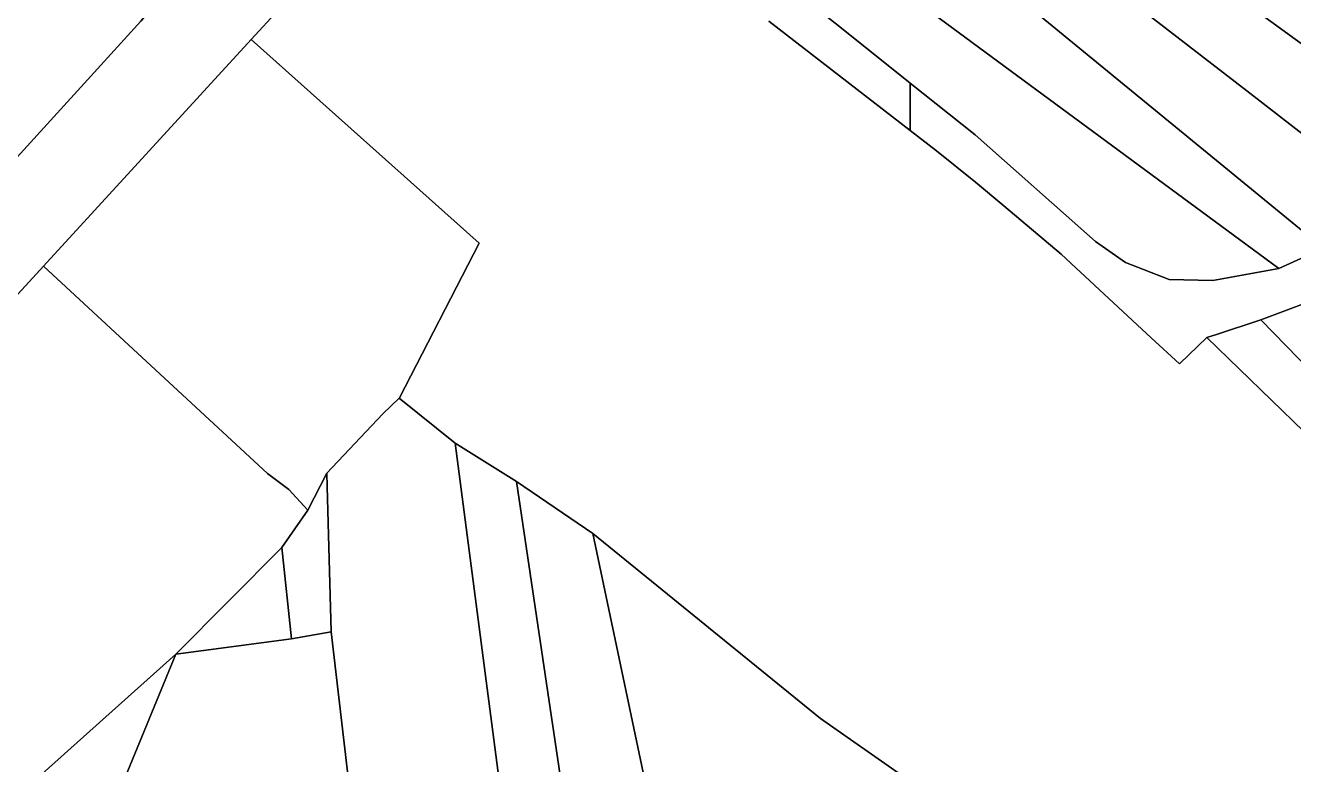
# Model space of a CAD drawing. Extents: x 542555 to 550520, y 1840485 to 1846995.
# Drawn here: x 548771.6 to 549099, y 1844282.4 to 1844473.2 of the extents above; entities that cross this region are included whole.
import ezdxf

# ---------------------------------------------------------------- set-up
doc = ezdxf.new("R2010")
doc.units = 0
doc.layers.add('Level 30', color=7, linetype='Continuous')

msp = doc.modelspace()

# ---------------------------------------------------------------- linework, layer by layer
at = {"layer": 'Level 30'}
for points in [[(548580.4834, 1844231.5052), (548801.35, 1844474.28), (548805.25, 1844478.83), (548808.73, 1844483.87), (548810.47, 1844486.77), (548812.59, 1844492.38), (548814.52, 1844498.13), (548815.46, 1844504.1), (548815.8, 1844507.05), (548815.88, 1844510.08), (548815.66, 1844513.04), (548798.4728, 1844575.4079), (548796.32, 1844583.22), (548801.78, 1844586.73), (548795.76, 1844603.89), (548791.73, 1844603.44), (548766.5, 1844580.57)], [(548767.46, 1844552.96), (548793.21, 1844582.37), (548796.32, 1844583.22), (548798.4728, 1844575.4079), (548815.66, 1844513.04), (548815.88, 1844510.08), (548815.8, 1844507.05), (548815.46, 1844504.1), (548814.52, 1844498.13), (548812.59, 1844492.38), (548810.47, 1844486.77), (548808.73, 1844483.87), (548805.25, 1844478.83), (548801.35, 1844474.28), (548580.4834, 1844231.5052)], [(549151.51, 1844431.77), (549060.74, 1844497.71)], [(548963.26, 1844487.46), (548981.35, 1844473.11), (549000, 1844458.27), (549000, 1844455.9367), (549000, 1844448.2226), (549000, 1844446.02), (548963.53, 1844474.29)], [(548837, 1844477.28), (548829.9, 1844469.54), (548776.21, 1844411.02), (548660.74, 1844285.17)], [(549119.08, 1844188.24), (549049.32, 1844238.52), (549024.4, 1844253.63), (549010.0549, 1844266.2976), (549006.87, 1844269.11), (549006.8518, 1844269.1311), (549002.7478, 1844273.8923), (549000, 1844277.08), (548997.78, 1844279.65), (548976.85, 1844294.29), (548918.1, 1844342.09), (548898.32, 1844355.45), (548882.48, 1844365.4), (548868.1, 1844376.99), (548868.12, 1844377.03), (548888.7, 1844416.98), (548829.9, 1844469.54), (548837, 1844477.28)], [(548963.53, 1844474.29), (549000, 1844446.02), (549006.74, 1844440.79), (549016.88, 1844432.74), (549024.15, 1844426.61), (549038.93, 1844414.13), (549042.7395, 1844410.6024), (549062.2094, 1844392.5733), (549069.47, 1844385.85), (549076.6, 1844392.63), (549109.94, 1844360.27)], [(549117.99, 1844407.5), (549090.49, 1844397.18), (549079.0658, 1844393.4377), (549076.6, 1844392.63), (549069.47, 1844385.85), (549062.2094, 1844392.5733), (549042.7395, 1844410.6024), (549038.93, 1844414.13), (549024.15, 1844426.61), (549016.88, 1844432.74), (549006.74, 1844440.79), (549000, 1844446.02), (549000, 1844448.2226), (549000, 1844455.9367), (549000, 1844458.27), (549016.75, 1844444.93), (549047.81, 1844417.44), (549055.57, 1844411.96), (549066.8, 1844407.57), (549078.07, 1844407.32), (549095.16, 1844410.48), (549106.65, 1844415.71)]]:
    msp.add_lwpolyline(points, dxfattribs=at)
for points in [[(549151.51, 1844431.77), (549129.01, 1844423.71), (549102.97, 1844443.83), (549086.86, 1844456.27), (549003.7, 1844520.53), (549017.61, 1844529.05), (549045.98, 1844508.44), (549060.74, 1844497.71)], [(549003.7, 1844520.53), (549086.86, 1844456.27), (549102.97, 1844443.83), (549129.01, 1844423.71), (549121.02, 1844420.85), (549117.55, 1844419.61), (549116.05, 1844419.07), (549115.46, 1844418.86), (549106.65, 1844415.71), (548991.41, 1844510.23), (549000, 1844517.44)], [(548991.41, 1844510.23), (549106.65, 1844415.71), (549095.16, 1844410.48), (548976.38, 1844497.97)], [(548976.38, 1844497.97), (549095.16, 1844410.48), (549078.07, 1844407.32), (549066.8, 1844407.57), (549055.57, 1844411.96), (549047.81, 1844417.44), (549016.75, 1844444.93), (549000, 1844458.27), (548981.35, 1844473.11), (548963.26, 1844487.46)], [(548829.9, 1844469.54), (548888.7, 1844416.98), (548868.12, 1844377.03), (548868.1, 1844376.99), (548863.83, 1844372.91), (548849.41, 1844357.64), (548844.51, 1844348.09), (548839.59, 1844353.41), (548834.06, 1844357.57), (548776.21, 1844411.02)], [(548844.51, 1844348.09), (548837.81, 1844338.4), (548810.38, 1844310.93), (548720.79, 1844230.77), (548665.25, 1844281.08), (548660.74, 1844285.17), (548776.21, 1844411.02), (548834.06, 1844357.57), (548839.59, 1844353.41)], [(549156.82, 1844376.09), (549153.29, 1844374.24), (549151.68, 1844373.09), (549129.51, 1844357.2), (549090.49, 1844397.18), (549117.99, 1844407.5), (549135.94, 1844392.98)], [(549122.2467, 1844351.7021), (549121.94, 1844351.47), (549109.94, 1844360.27), (549076.6, 1844392.63), (549079.0658, 1844393.4377), (549090.49, 1844397.18), (549129.51, 1844357.2)], [(548882.48, 1844365.4), (548899.72, 1844233.51), (548857.1, 1844229.36), (548855.87, 1844270.98), (548850.5, 1844316.68), (548849.5014, 1844354.205), (548849.41, 1844357.64), (548863.83, 1844372.91), (548868.1, 1844376.99)], [(548898.32, 1844355.45), (548916.04, 1844236.14), (548899.72, 1844233.51), (548882.48, 1844365.4)], [(548849.41, 1844357.64), (548849.5014, 1844354.205), (548850.5, 1844316.68), (548840.26, 1844314.85), (548837.81, 1844338.4), (548844.51, 1844348.09)], [(548918.1, 1844342.09), (548938.88, 1844243.26), (548916.04, 1844236.14), (548898.32, 1844355.45)], [(548918.1, 1844342.09), (548976.85, 1844294.29), (548997.78, 1844279.65), (548996.33, 1844272.26), (548973.29, 1844257.7), (548938.88, 1844243.26)], [(548837.81, 1844338.4), (548840.26, 1844314.85), (548810.38, 1844310.93)], [(548850.5, 1844316.68), (548855.87, 1844270.98), (548857.1, 1844229.36), (548803.13, 1844224.75), (548784.09, 1844218.94), (548773.84, 1844214.36), (548771.05, 1844215.34), (548810.38, 1844310.93), (548840.26, 1844314.85)], [(548720.79, 1844230.77), (548810.38, 1844310.93), (548771.05, 1844215.34), (548747.34, 1844220.42)]]:
    msp.add_lwpolyline(points, close=True, dxfattribs=at)

doc.saveas('drawing.dxf')
